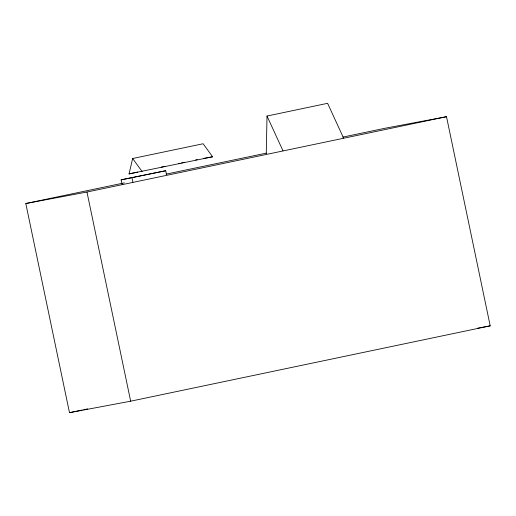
<?xml version="1.0" encoding="UTF-8"?>
<svg xmlns="http://www.w3.org/2000/svg" width="516" height="516" viewBox="0 0 516 516"><rect width="100%" height="100%" fill="white"/><g stroke="black" fill="none" stroke-linecap="round" stroke-linejoin="round"><path stroke-width="0.77" d="M266.262 153.716L267.011 116.036L327.602 103.316L343.553 138.049M129.065 173.898L132.631 158.509L203.117 143.751L212.618 156.787L129.065 173.898L137.682 172.092M161.179 167.171L165.094 166.352M178.407 163.566L179.974 163.237M181.542 162.908L184.67 162.256M195.635 159.96L197.202 159.631M122.053 184.289L121.125 179.839L165.707 170.732L166.487 174.44M121.125 179.839L165.707 170.732M342.759 137.114L385.336 128.194L446.508 116.693L490.2 325.841L130.664 401.184L69.492 412.684L25.8 203.53L124.356 182.877M166.146 174.124L266.282 153.142M25.8 203.53L86.965 192.029L446.508 116.693M69.492 412.684L82.109 410.039M83.689 409.71L87.63 408.885M477.655 328.202L490.2 325.841M203.394 158.444L212.618 156.787M132.631 158.509L142.132 171.544M267.011 116.036L282.968 150.762M131.98 177.801L132.909 182.251M86.965 192.029L130.664 401.184"/></g></svg>
